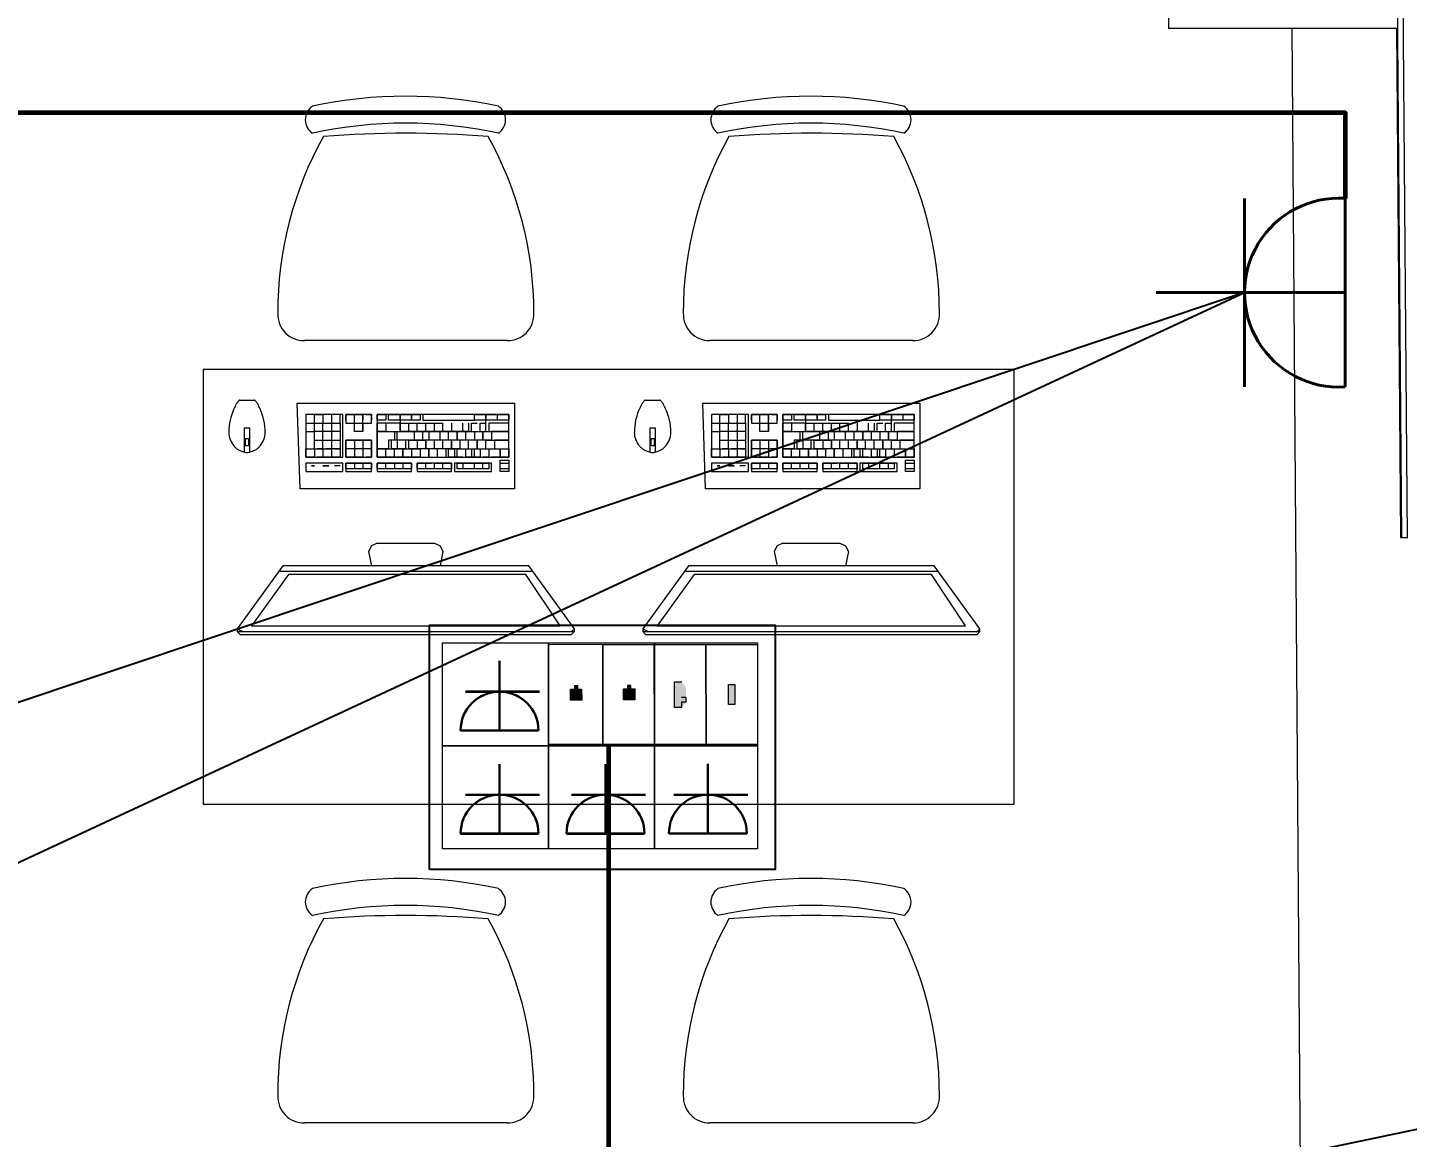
# Model space of a CAD drawing. Header units: millimetres. Extents: x -32 to 417638015, y -35 to 175284279.
# Drawn here: x 417443294 to 417445676, y 175258199 to 175260114 of the extents above; entities that cross this region are included whole.
import ezdxf
from ezdxf import colors
from ezdxf.entities.mleader import LeaderData, LeaderLine
from ezdxf.math import Vec2, Vec3

# ---------------------------------------------------------------- set-up
doc = ezdxf.new("R2010")
doc.units = ezdxf.units.MM
for name, color, linetype, lineweight in [('_ЭМ_В полу', 26, 'Кабель в трубе', 60), ('_ЭМ_гофра', 5, 'Continuous', 60), ('Перекрытие', 7, 'Continuous', 18), ('Стены отделка', 7, 'Continuous', 30), ('Стены штриховка', 7, 'Continuous', 9), ('ТХ', 5, 'Continuous', 0), ('ТХ_Задание ЭОМ_СС', 6, 'Continuous', 0), ('ШТРИХОВКА', 252, 'Continuous', 15), ('Электро', 250, 'Continuous', 25), ('ЭМ', 5, 'Continuous', 40), ('ЭОМ_Кабель для СУП', 150, 'Continuous', 9)]:
    doc.layers.add(name, color=color, linetype=linetype, lineweight=lineweight)
for name, color, linetype in [('_ЭМ_Надписи', 7, 'Continuous'), ('PDF _СС_розетки', 7, 'Continuous'), ('ВНУТРЯНКА', 1, 'Continuous')]:
    doc.layers.add(name, color=color, linetype=linetype)
doc.layers.add('PDF _ЭОМ _розетки', color=7, linetype='Continuous', true_color=0xeb0000)
doc.styles.add('ELine', font='txt.shx')
doc.styles.add('ЭОМ', font='isocpeur.ttf', dxfattribs={"width": 0.85, "height": 250})
doc.linetypes.add('TRAY', pattern='A,12.119257,["_",ELine,S=4.5,R=90,X=0,Y=-1.555839],0.750382,["_",ELine,S=4.5,R=0,X=0,Y=-0.805849],1.314849,["_",ELine,S=4.5,R=0,X=0,Y=-0.805849],2.250029,["_",ELine,S=4.5,R=90,X=0,Y=-1.555839],13.565483', length=30)
doc.linetypes.add('Кабель в трубе', pattern='A,8,[133,ltypeshp.shx,S=1,R=0,X=10,Y=1.3],-3,[130,ltypeshp.shx,S=1.5,R=-45,X=-1.5,Y=0],8', length=19)

# ---------------------------------------------------------------- blocks, each defined once
blk = doc.blocks.new('_ЭМ_ТХ2_4 Этаж')
at = {"color": 8, "linetype": 'Continuous'}
for p, q in [((59869.4, 27879.6), (59519.3, 27879.6)), ((60569.4, 27879.6), (60219.3, 27879.6)), ((59869.4, 26529.6), (59519.3, 26529.6)), ((60569.4, 26529.6), (60219.3, 26529.6))]:
    blk.add_line(p, q, dxfattribs=at)
for centre, radius, start, end in [((59693.6, 27553.9), 747.5, 77.6022, 102.398), ((60393.6, 27553.9), 747.5, 77.6022, 102.398), ((59549, 28260.7), 28.1, 124.2904, 235.7099), ((59838.3, 28260.7), 28.1, 304.2917, 55.7085), ((60249, 28260.7), 28.1, 124.2904, 235.7099), ((60538.3, 28260.7), 28.1, 304.2917, 55.7085), ((59693.6, 27507.4), 747.5, 77.6022, 102.398), ((60393.6, 27507.4), 747.5, 77.6022, 102.398), ((60097.7, 27928), 624.5, 150.8941, 180.122), ((59693.6, 26475.6), 1761.9, 85.3454, 94.6062), ((59290.9, 27928), 624.5, 359.8785, 29.0932), ((60797.7, 27928), 624.5, 150.8941, 180.122), ((60393.6, 26475.6), 1761.9, 85.3454, 94.6062), ((59990.9, 27928), 624.5, 359.8785, 29.0932), ((59518.7, 27925), 45.4, 177.8134, 270.7481), ((59870, 27925), 45.4, 269.2521, 2.1865), ((60218.7, 27925), 45.4, 177.8134, 270.7481), ((60570, 27925), 45.4, 269.2521, 2.1865), ((59693.6, 26203.9), 747.5, 77.6022, 102.398), ((60393.6, 26203.9), 747.5, 77.6022, 102.398), ((59549, 26910.7), 28.1, 124.2904, 235.7099), ((59838.3, 26910.7), 28.1, 304.2917, 55.7085), ((60249, 26910.7), 28.1, 124.2904, 235.7099), ((60538.3, 26910.7), 28.1, 304.2917, 55.7085), ((59693.6, 26157.4), 747.5, 77.6022, 102.398), ((60393.6, 26157.4), 747.5, 77.6022, 102.398), ((60097.7, 26578), 624.5, 150.8941, 180.122), ((59693.6, 25125.6), 1761.9, 85.3454, 94.6062), ((59290.9, 26578), 624.5, 359.8785, 29.0932), ((60797.7, 26578), 624.5, 150.8941, 180.122), ((60393.6, 25125.6), 1761.9, 85.3454, 94.6062), ((59990.9, 26578), 624.5, 359.8785, 29.0932), ((59518.7, 26575), 45.4, 177.8134, 270.7481), ((59870, 26575), 45.4, 269.2521, 2.1865), ((60218.7, 26575), 45.4, 177.8134, 270.7481), ((60570, 26575), 45.4, 269.2521, 2.1865)]:
    blk.add_arc(centre, radius, start, end, dxfattribs=at)
at = {"layer": 'ТХ', "color": 8, "linetype": 'Continuous', "ltscale": 100}
for p, q in [((59407.5, 27776.8), (59418.2, 27776.8)), ((59418.2, 27776.8), (59433, 27776.8)), ((60107.5, 27776.8), (60118.2, 27776.8)), ((60118.2, 27776.8), (60133, 27776.8)), ((59635.2, 27525.3), (59630.2, 27515.5)), ((59635.2, 27525.3), (59630.2, 27515.5)), ((59630.2, 27515.5), (59635.2, 27490.8)), ((59645, 27530.2), (59635.2, 27525.3)), ((59645, 27530.2), (59635.2, 27525.3)), ((59645, 27530.2), (59694.3, 27530.2)), ((59645, 27530.2), (59694.3, 27530.2)), ((59694.3, 27530.2), (59743.7, 27530.2)), ((59694.3, 27530.2), (59743.7, 27530.2)), ((59743.7, 27530.2), (59753.5, 27525.3)), ((59743.7, 27530.2), (59753.5, 27525.3)), ((59753.5, 27525.3), (59758.4, 27515.5)), ((59753.5, 27525.3), (59758.4, 27515.5)), ((59758.4, 27515.5), (59753.5, 27490.8)), ((60335.2, 27525.3), (60330.2, 27515.5)), ((60335.2, 27525.3), (60330.2, 27515.5)), ((60330.2, 27515.5), (60335.2, 27490.8)), ((60345, 27530.2), (60335.2, 27525.3)), ((60345, 27530.2), (60335.2, 27525.3)), ((60345, 27530.2), (60394.3, 27530.2)), ((60345, 27530.2), (60394.3, 27530.2)), ((60394.3, 27530.2), (60443.7, 27530.2)), ((60394.3, 27530.2), (60443.7, 27530.2)), ((60443.7, 27530.2), (60453.5, 27525.3)), ((60443.7, 27530.2), (60453.5, 27525.3)), ((60453.5, 27525.3), (60458.4, 27515.5)), ((60453.5, 27525.3), (60458.4, 27515.5)), ((60458.4, 27515.5), (60453.5, 27490.8))]:
    blk.add_line(p, q, dxfattribs=at)
at = {"layer": 'ТХ', "color": 8}
for points in [[(59344.3, 27079.6), (60744.3, 27079.6), (60744.3, 27829.6), (59344.3, 27829.6)], [(59417.6, 27697.9), (59417.6, 27710.8), (59422.9, 27710.8), (59422.9, 27697.9)], [(60117.6, 27697.9), (60117.6, 27710.8), (60122.9, 27710.8), (60122.9, 27697.9)]]:
    blk.add_lwpolyline(points, close=True, dxfattribs=at)
at = {"layer": 'ТХ', "color": 8, "linetype": 'Continuous', "ltscale": 100}
for points in [[(59506.9, 27771.9), (59881.7, 27771.9)], [(59881.7, 27623.9), (59511.9, 27623.9), (59506.9, 27771.9)], [(59881.7, 27771.9), (59881.7, 27623.9)], [(60206.9, 27771.9), (60581.7, 27771.9)], [(60581.7, 27623.9), (60211.9, 27623.9), (60206.9, 27771.9)], [(60581.7, 27771.9), (60581.7, 27623.9)], [(59521.7, 27752.2), (59521.7, 27678.2)], [(59585.8, 27752.2), (59521.7, 27752.2)], [(59521.7, 27752.2), (59521.7, 27693)], [(59536.5, 27752.2), (59521.7, 27752.2)], [(59536.5, 27693), (59536.5, 27752.2)], [(59536.5, 27752.2), (59551.3, 27752.2)], [(59536.5, 27737.4), (59536.5, 27752.2)], [(59551.3, 27752.2), (59551.3, 27737.4)], [(59551.3, 27752.2), (59551.3, 27737.4)], [(59580.9, 27752.2), (59556.3, 27752.2)], [(59566.1, 27752.2), (59566.1, 27678.2)], [(59580.9, 27737.4), (59580.9, 27752.2)], [(59585.8, 27678.2), (59585.8, 27752.2)], [(59590.8, 27752.2), (59620.4, 27752.2)], [(59590.8, 27742.3), (59590.8, 27752.2)], [(59590.8, 27752.2), (59590.8, 27737.4)], [(59635.2, 27752.2), (59590.8, 27752.2)], [(59605.6, 27737.4), (59605.6, 27752.2)], [(59620.4, 27752.2), (59620.4, 27742.3)], [(59620.4, 27722.6), (59620.4, 27752.2)], [(59625.3, 27752.2), (59635.2, 27752.2)], [(59635.2, 27752.2), (59635.2, 27742.3)], [(59635.2, 27737.4), (59635.2, 27752.2)], [(59645, 27752.2), (59645, 27678.2)], [(59871.9, 27752.2), (59645, 27752.2)], [(59645, 27752.2), (59659.8, 27752.2)], [(59645, 27742.3), (59645, 27752.2)], [(59659.8, 27752.2), (59659.8, 27742.3)], [(59664.7, 27752.2), (59684.5, 27752.2)], [(59664.7, 27742.3), (59664.7, 27752.2)], [(59684.5, 27752.2), (59719, 27752.2)], [(59684.5, 27752.2), (59684.5, 27722.6)], [(59684.5, 27742.3), (59684.5, 27752.2)], [(59704.2, 27742.3), (59704.2, 27752.2)], [(59704.2, 27752.2), (59704.2, 27742.3)], [(59719, 27752.2), (59719, 27742.3)], [(59723.9, 27752.2), (59723.9, 27742.3)], [(59812.7, 27752.2), (59723.9, 27752.2)], [(59812.7, 27752.2), (59832.4, 27752.2)], [(59812.7, 27742.3), (59812.7, 27752.2)], [(59812.7, 27742.3), (59812.7, 27752.2)], [(59832.4, 27752.2), (59871.9, 27752.2)], [(59832.4, 27722.6), (59832.4, 27752.2)], [(59832.4, 27752.2), (59832.4, 27742.3)], [(59852.1, 27752.2), (59852.1, 27742.3)], [(59871.9, 27678.2), (59871.9, 27752.2)], [(59871.9, 27752.2), (59871.9, 27742.3)], [(60221.7, 27752.2), (60221.7, 27678.2)], [(60285.8, 27752.2), (60221.7, 27752.2)], [(60221.7, 27752.2), (60221.7, 27693)], [(60236.5, 27752.2), (60221.7, 27752.2)], [(60236.5, 27693), (60236.5, 27752.2)], [(60236.5, 27752.2), (60251.3, 27752.2)], [(60236.5, 27737.4), (60236.5, 27752.2)], [(60251.3, 27752.2), (60251.3, 27737.4)], [(60251.3, 27752.2), (60251.3, 27737.4)], [(60280.9, 27752.2), (60256.3, 27752.2)], [(60266.1, 27752.2), (60266.1, 27678.2)], [(60280.9, 27737.4), (60280.9, 27752.2)], [(60285.8, 27678.2), (60285.8, 27752.2)], [(60290.8, 27752.2), (60320.4, 27752.2)], [(60290.8, 27742.3), (60290.8, 27752.2)], [(60290.8, 27752.2), (60290.8, 27737.4)], [(60335.2, 27752.2), (60290.8, 27752.2)], [(60305.6, 27737.4), (60305.6, 27752.2)], [(60320.4, 27752.2), (60320.4, 27742.3)], [(60320.4, 27722.6), (60320.4, 27752.2)], [(60325.3, 27752.2), (60335.2, 27752.2)], [(60335.2, 27752.2), (60335.2, 27742.3)], [(60335.2, 27737.4), (60335.2, 27752.2)], [(60345, 27752.2), (60345, 27678.2)], [(60571.9, 27752.2), (60345, 27752.2)], [(60345, 27752.2), (60359.8, 27752.2)], [(60345, 27742.3), (60345, 27752.2)], [(60359.8, 27752.2), (60359.8, 27742.3)], [(60364.7, 27752.2), (60384.5, 27752.2)], [(60364.7, 27742.3), (60364.7, 27752.2)], [(60384.5, 27752.2), (60419, 27752.2)], [(60384.5, 27752.2), (60384.5, 27722.6)], [(60384.5, 27742.3), (60384.5, 27752.2)], [(60404.2, 27742.3), (60404.2, 27752.2)], [(60404.2, 27752.2), (60404.2, 27742.3)], [(60419, 27752.2), (60419, 27742.3)], [(60423.9, 27752.2), (60423.9, 27742.3)], [(60512.7, 27752.2), (60423.9, 27752.2)], [(60512.7, 27752.2), (60532.4, 27752.2)], [(60512.7, 27742.3), (60512.7, 27752.2)], [(60512.7, 27742.3), (60512.7, 27752.2)], [(60532.4, 27752.2), (60571.9, 27752.2)], [(60532.4, 27722.6), (60532.4, 27752.2)], [(60532.4, 27752.2), (60532.4, 27742.3)], [(60552.1, 27752.2), (60552.1, 27742.3)], [(60571.9, 27678.2), (60571.9, 27752.2)], [(60571.9, 27752.2), (60571.9, 27742.3)], [(59521.7, 27737.4), (59551.3, 27737.4)], [(59521.7, 27722.6), (59536.5, 27722.6)], [(59536.5, 27693), (59536.5, 27737.4)], [(59566.1, 27722.6), (59536.5, 27722.6)], [(59551.3, 27693), (59551.3, 27737.4)], [(59551.3, 27737.4), (59580.9, 27737.4)], [(59556.3, 27737.4), (59580.9, 27737.4)], [(59580.9, 27722.6), (59566.1, 27722.6)], [(59580.9, 27737.4), (59580.9, 27693)], [(59590.8, 27737.4), (59605.6, 27737.4)], [(59590.8, 27737.4), (59635.2, 27737.4)], [(59605.6, 27722.6), (59605.6, 27737.4)], [(59620.4, 27722.6), (59605.6, 27722.6), (59605.6, 27737.4)], [(59620.4, 27722.6), (59605.6, 27722.6)], [(59620.4, 27737.4), (59620.4, 27722.6)], [(59659.8, 27742.3), (59645, 27742.3)], [(59645, 27722.6), (59645, 27737.4)], [(59684.5, 27737.4), (59645, 27737.4)], [(59645, 27722.6), (59674.6, 27722.6)], [(59659.8, 27722.6), (59645, 27722.6)], [(59645, 27693), (59645, 27722.6)], [(59659.8, 27722.6), (59684.5, 27722.6), (59684.5, 27737.4)], [(59659.8, 27737.4), (59659.8, 27722.6)], [(59659.8, 27737.4), (59659.8, 27722.6)], [(59684.5, 27742.3), (59664.7, 27742.3)], [(59674.6, 27722.6), (59674.6, 27707.8), (59664.7, 27707.8), (59664.7, 27693)], [(59679.5, 27707.8), (59679.5, 27722.6)], [(59679.5, 27722.6), (59689.4, 27722.6)], [(59719, 27742.3), (59684.5, 27742.3)], [(59684.5, 27737.4), (59714.1, 27737.4)], [(59802.8, 27722.6), (59684.5, 27722.6)], [(59689.4, 27722.6), (59797.9, 27722.6)], [(59699.3, 27722.6), (59699.3, 27737.4)], [(59709.1, 27707.8), (59709.1, 27722.6)], [(59714.1, 27722.6), (59714.1, 27737.4)], [(59714.1, 27737.4), (59758.4, 27737.4)], [(59728.9, 27722.6), (59714.1, 27722.6)], [(59723.9, 27742.3), (59812.7, 27742.3)], [(59723.9, 27707.8), (59723.9, 27722.6)], [(59728.9, 27722.6), (59728.9, 27737.4)], [(59733.8, 27722.6), (59733.8, 27707.8)], [(59743.7, 27722.6), (59743.7, 27737.4)], [(59753.5, 27707.8), (59753.5, 27722.6)], [(59758.4, 27722.6), (59758.4, 27737.4)], [(59768.3, 27707.8), (59768.3, 27722.6)], [(59773.2, 27737.4), (59773.2, 27722.6)], [(59793, 27722.6), (59793, 27737.4)], [(59797.9, 27722.6), (59812.7, 27722.6)], [(59797.9, 27707.8), (59797.9, 27722.6)], [(59802.8, 27737.4), (59802.8, 27722.6)], [(59807.8, 27737.4), (59817.6, 27737.4)], [(59807.8, 27722.6), (59807.8, 27737.4)], [(59807.8, 27722.6), (59842.3, 27722.6)], [(59871.9, 27742.3), (59812.7, 27742.3)], [(59812.7, 27722.6), (59812.7, 27707.8)], [(59822.6, 27737.4), (59832.4, 27737.4)], [(59822.6, 27722.6), (59822.6, 27737.4)], [(59827.5, 27722.6), (59827.5, 27707.8)], [(59827.5, 27707.8), (59827.5, 27722.6)], [(59837.4, 27737.4), (59837.4, 27722.6)], [(59871.9, 27737.4), (59837.4, 27737.4)], [(59837.4, 27722.6), (59871.9, 27722.6)], [(59871.9, 27722.6), (59842.3, 27722.6)], [(59842.3, 27722.6), (59842.3, 27707.8)], [(59842.3, 27722.6), (59842.3, 27707.8)], [(59847.2, 27693), (59871.9, 27693), (59871.9, 27707.8), (59871.9, 27722.6)], [(59871.9, 27722.6), (59871.9, 27737.4)], [(60221.7, 27737.4), (60251.3, 27737.4)], [(60221.7, 27722.6), (60236.5, 27722.6)], [(60236.5, 27693), (60236.5, 27737.4)], [(60266.1, 27722.6), (60236.5, 27722.6)], [(60251.3, 27693), (60251.3, 27737.4)], [(60251.3, 27737.4), (60280.9, 27737.4)], [(60256.3, 27737.4), (60280.9, 27737.4)], [(60280.9, 27722.6), (60266.1, 27722.6)], [(60280.9, 27737.4), (60280.9, 27693)], [(60290.8, 27737.4), (60305.6, 27737.4)], [(60290.8, 27737.4), (60335.2, 27737.4)], [(60305.6, 27722.6), (60305.6, 27737.4)], [(60320.4, 27722.6), (60305.6, 27722.6), (60305.6, 27737.4)], [(60320.4, 27722.6), (60305.6, 27722.6)], [(60320.4, 27737.4), (60320.4, 27722.6)], [(60359.8, 27742.3), (60345, 27742.3)], [(60345, 27722.6), (60345, 27737.4)], [(60384.5, 27737.4), (60345, 27737.4)], [(60345, 27722.6), (60374.6, 27722.6)], [(60359.8, 27722.6), (60345, 27722.6)], [(60345, 27693), (60345, 27722.6)], [(60359.8, 27722.6), (60384.5, 27722.6), (60384.5, 27737.4)], [(60359.8, 27737.4), (60359.8, 27722.6)], [(60359.8, 27737.4), (60359.8, 27722.6)], [(60384.5, 27742.3), (60364.7, 27742.3)], [(60374.6, 27722.6), (60374.6, 27707.8), (60364.7, 27707.8), (60364.7, 27693)], [(60379.5, 27707.8), (60379.5, 27722.6)], [(60379.5, 27722.6), (60389.4, 27722.6)], [(60419, 27742.3), (60384.5, 27742.3)], [(60384.5, 27737.4), (60414.1, 27737.4)], [(60502.8, 27722.6), (60384.5, 27722.6)], [(60389.4, 27722.6), (60497.9, 27722.6)], [(60399.3, 27722.6), (60399.3, 27737.4)], [(60409.1, 27707.8), (60409.1, 27722.6)], [(60414.1, 27722.6), (60414.1, 27737.4)], [(60414.1, 27737.4), (60458.4, 27737.4)], [(60428.9, 27722.6), (60414.1, 27722.6)], [(60423.9, 27742.3), (60512.7, 27742.3)], [(60423.9, 27707.8), (60423.9, 27722.6)], [(60428.9, 27722.6), (60428.9, 27737.4)], [(60433.8, 27722.6), (60433.8, 27707.8)], [(60443.7, 27722.6), (60443.7, 27737.4)], [(60453.5, 27707.8), (60453.5, 27722.6)], [(60458.4, 27722.6), (60458.4, 27737.4)], [(60468.3, 27707.8), (60468.3, 27722.6)], [(60473.2, 27737.4), (60473.2, 27722.6)], [(60493, 27722.6), (60493, 27737.4)], [(60497.9, 27722.6), (60512.7, 27722.6)], [(60497.9, 27707.8), (60497.9, 27722.6)], [(60502.8, 27737.4), (60502.8, 27722.6)], [(60507.8, 27737.4), (60517.6, 27737.4)], [(60507.8, 27722.6), (60507.8, 27737.4)], [(60507.8, 27722.6), (60542.3, 27722.6)], [(60571.9, 27742.3), (60512.7, 27742.3)], [(60512.7, 27722.6), (60512.7, 27707.8)], [(60522.6, 27737.4), (60532.4, 27737.4)], [(60522.6, 27722.6), (60522.6, 27737.4)], [(60527.5, 27722.6), (60527.5, 27707.8)], [(60527.5, 27707.8), (60527.5, 27722.6)], [(60537.4, 27737.4), (60537.4, 27722.6)], [(60571.9, 27737.4), (60537.4, 27737.4)], [(60537.4, 27722.6), (60571.9, 27722.6)], [(60571.9, 27722.6), (60542.3, 27722.6)], [(60542.3, 27722.6), (60542.3, 27707.8)], [(60542.3, 27722.6), (60542.3, 27707.8)], [(60547.2, 27693), (60571.9, 27693), (60571.9, 27707.8), (60571.9, 27722.6)], [(60571.9, 27722.6), (60571.9, 27737.4)], [(59536.5, 27707.8), (59551.3, 27707.8)], [(59551.3, 27707.8), (59580.9, 27707.8)], [(59590.8, 27693), (59590.8, 27707.8)], [(59590.8, 27707.8), (59590.8, 27678.2)], [(59590.8, 27707.8), (59635.2, 27707.8)], [(59635.2, 27707.8), (59590.8, 27707.8)], [(59605.6, 27707.8), (59605.6, 27693)], [(59620.4, 27707.8), (59620.4, 27678.2)], [(59635.2, 27678.2), (59635.2, 27707.8)], [(59635.2, 27707.8), (59635.2, 27693)], [(59704.2, 27707.8), (59669.7, 27707.8)], [(59669.7, 27693), (59669.7, 27707.8)], [(59679.5, 27707.8), (59679.5, 27693)], [(59694.3, 27693), (59694.3, 27707.8)], [(59699.3, 27693), (59699.3, 27707.8)], [(59699.3, 27707.8), (59728.9, 27707.8)], [(59723.9, 27707.8), (59704.2, 27707.8)], [(59714.1, 27707.8), (59714.1, 27693)], [(59827.5, 27707.8), (59723.9, 27707.8)], [(59728.9, 27693), (59728.9, 27707.8)], [(59728.9, 27707.8), (59728.9, 27693)], [(59743.7, 27693), (59743.7, 27707.8)], [(59758.4, 27693), (59758.4, 27707.8)], [(59773.2, 27707.8), (59773.2, 27693)], [(59773.2, 27693), (59773.2, 27707.8)], [(59788, 27693), (59788, 27707.8)], [(59802.8, 27693), (59802.8, 27707.8)], [(59842.3, 27707.8), (59817.6, 27707.8)], [(59817.6, 27693), (59817.6, 27707.8)], [(59817.6, 27707.8), (59817.6, 27693)], [(59832.4, 27707.8), (59847.2, 27707.8)], [(59832.4, 27693), (59832.4, 27707.8)], [(59842.3, 27707.8), (59871.9, 27707.8)], [(59847.2, 27707.8), (59847.2, 27693)], [(59847.2, 27707.8), (59847.2, 27693)], [(59871.9, 27707.8), (59847.2, 27707.8)], [(60236.5, 27707.8), (60251.3, 27707.8)], [(60251.3, 27707.8), (60280.9, 27707.8)], [(60290.8, 27693), (60290.8, 27707.8)], [(60290.8, 27707.8), (60290.8, 27678.2)], [(60290.8, 27707.8), (60335.2, 27707.8)], [(60335.2, 27707.8), (60290.8, 27707.8)], [(60305.6, 27707.8), (60305.6, 27693)], [(60320.4, 27707.8), (60320.4, 27678.2)], [(60335.2, 27678.2), (60335.2, 27707.8)], [(60335.2, 27707.8), (60335.2, 27693)], [(60404.2, 27707.8), (60369.7, 27707.8)], [(60369.7, 27693), (60369.7, 27707.8)], [(60379.5, 27707.8), (60379.5, 27693)], [(60394.3, 27693), (60394.3, 27707.8)], [(60399.3, 27693), (60399.3, 27707.8)], [(60399.3, 27707.8), (60428.9, 27707.8)], [(60423.9, 27707.8), (60404.2, 27707.8)], [(60414.1, 27707.8), (60414.1, 27693)], [(60527.5, 27707.8), (60423.9, 27707.8)], [(60428.9, 27693), (60428.9, 27707.8)], [(60428.9, 27707.8), (60428.9, 27693)], [(60443.7, 27693), (60443.7, 27707.8)], [(60458.4, 27693), (60458.4, 27707.8)], [(60473.2, 27707.8), (60473.2, 27693)], [(60473.2, 27693), (60473.2, 27707.8)], [(60488, 27693), (60488, 27707.8)], [(60502.8, 27693), (60502.8, 27707.8)], [(60542.3, 27707.8), (60517.6, 27707.8)], [(60517.6, 27693), (60517.6, 27707.8)], [(60517.6, 27707.8), (60517.6, 27693)], [(60532.4, 27707.8), (60547.2, 27707.8)], [(60532.4, 27693), (60532.4, 27707.8)], [(60542.3, 27707.8), (60571.9, 27707.8)], [(60547.2, 27707.8), (60547.2, 27693)], [(60547.2, 27707.8), (60547.2, 27693)], [(60571.9, 27707.8), (60547.2, 27707.8)], [(59521.7, 27693), (59566.1, 27693)], [(59521.7, 27678.2), (59521.7, 27693)], [(59521.7, 27693), (59536.5, 27693)], [(59536.5, 27678.2), (59521.7, 27678.2)], [(59521.7, 27678.2), (59585.8, 27678.2)], [(59536.5, 27693), (59536.5, 27678.2)], [(59551.3, 27693), (59541.5, 27693)], [(59580.9, 27678.2), (59541.5, 27678.2)], [(59551.3, 27693), (59551.3, 27678.2)], [(59580.9, 27693), (59556.3, 27693)], [(59571, 27693), (59580.9, 27693)], [(59580.9, 27693), (59580.9, 27678.2)], [(59590.8, 27678.2), (59590.8, 27693)], [(59635.2, 27693), (59590.8, 27693)], [(59605.6, 27678.2), (59590.8, 27678.2)], [(59590.8, 27678.2), (59635.2, 27678.2)], [(59605.6, 27693), (59605.6, 27678.2)], [(59620.4, 27678.2), (59605.6, 27678.2)], [(59635.2, 27678.2), (59625.3, 27678.2)], [(59635.2, 27693), (59635.2, 27678.2)], [(59645, 27693), (59659.8, 27693)], [(59645, 27678.2), (59645, 27693)], [(59664.7, 27693), (59645, 27693)], [(59645, 27678.2), (59871.9, 27678.2)], [(59674.6, 27678.2), (59645, 27678.2)], [(59659.8, 27678.2), (59659.8, 27693)], [(59659.8, 27693), (59674.6, 27693)], [(59694.3, 27693), (59669.7, 27693)], [(59674.6, 27693), (59719, 27693)], [(59674.6, 27678.2), (59674.6, 27693)], [(59689.4, 27678.2), (59674.6, 27678.2)], [(59704.2, 27678.2), (59689.4, 27678.2)], [(59728.9, 27693), (59699.3, 27693)], [(59704.2, 27693), (59704.2, 27678.2)], [(59719, 27678.2), (59704.2, 27678.2)], [(59788, 27693), (59719, 27693)], [(59719, 27693), (59719, 27678.2)], [(59743.7, 27693), (59728.9, 27693)], [(59748.6, 27693), (59748.6, 27678.2)], [(59763.4, 27693), (59763.4, 27678.2)], [(59768.3, 27693), (59778.2, 27693)], [(59768.3, 27678.2), (59768.3, 27693)], [(59793, 27678.2), (59768.3, 27678.2)], [(59778.2, 27693), (59778.2, 27678.2)], [(59783.1, 27693), (59793, 27693)], [(59783.1, 27678.2), (59783.1, 27693)], [(59788, 27693), (59871.9, 27693)], [(59797.9, 27678.2), (59797.9, 27693)], [(59822.6, 27678.2), (59797.9, 27678.2)], [(59807.8, 27693), (59807.8, 27678.2)], [(59812.7, 27678.2), (59812.7, 27693)], [(59822.6, 27693), (59822.6, 27678.2)], [(59837.4, 27678.2), (59827.5, 27678.2)], [(59837.4, 27693), (59837.4, 27678.2)], [(59871.9, 27678.2), (59842.3, 27678.2)], [(59857.1, 27693), (59857.1, 27678.2)], [(59857.1, 27678.2), (59857.1, 27693)], [(59871.9, 27693), (59871.9, 27678.2)], [(60221.7, 27693), (60266.1, 27693)], [(60221.7, 27678.2), (60221.7, 27693)], [(60221.7, 27693), (60236.5, 27693)], [(60236.5, 27678.2), (60221.7, 27678.2)], [(60221.7, 27678.2), (60285.8, 27678.2)], [(60236.5, 27693), (60236.5, 27678.2)], [(60251.3, 27693), (60241.5, 27693)], [(60280.9, 27678.2), (60241.5, 27678.2)], [(60251.3, 27693), (60251.3, 27678.2)], [(60280.9, 27693), (60256.3, 27693)], [(60271, 27693), (60280.9, 27693)], [(60280.9, 27693), (60280.9, 27678.2)], [(60290.8, 27678.2), (60290.8, 27693)], [(60335.2, 27693), (60290.8, 27693)], [(60305.6, 27678.2), (60290.8, 27678.2)], [(60290.8, 27678.2), (60335.2, 27678.2)], [(60305.6, 27693), (60305.6, 27678.2)], [(60320.4, 27678.2), (60305.6, 27678.2)], [(60335.2, 27678.2), (60325.3, 27678.2)], [(60335.2, 27693), (60335.2, 27678.2)], [(60345, 27693), (60359.8, 27693)], [(60345, 27678.2), (60345, 27693)], [(60364.7, 27693), (60345, 27693)], [(60345, 27678.2), (60571.9, 27678.2)], [(60374.6, 27678.2), (60345, 27678.2)], [(60359.8, 27678.2), (60359.8, 27693)], [(60359.8, 27693), (60374.6, 27693)], [(60394.3, 27693), (60369.7, 27693)], [(60374.6, 27693), (60419, 27693)], [(60374.6, 27678.2), (60374.6, 27693)], [(60389.4, 27678.2), (60374.6, 27678.2)], [(60404.2, 27678.2), (60389.4, 27678.2)], [(60428.9, 27693), (60399.3, 27693)], [(60404.2, 27693), (60404.2, 27678.2)], [(60419, 27678.2), (60404.2, 27678.2)], [(60488, 27693), (60419, 27693)], [(60419, 27693), (60419, 27678.2)], [(60443.7, 27693), (60428.9, 27693)], [(60448.6, 27693), (60448.6, 27678.2)], [(60463.4, 27693), (60463.4, 27678.2)], [(60468.3, 27693), (60478.2, 27693)], [(60468.3, 27678.2), (60468.3, 27693)], [(60493, 27678.2), (60468.3, 27678.2)], [(60478.2, 27693), (60478.2, 27678.2)], [(60483.1, 27693), (60493, 27693)], [(60483.1, 27678.2), (60483.1, 27693)], [(60488, 27693), (60571.9, 27693)], [(60497.9, 27678.2), (60497.9, 27693)], [(60522.6, 27678.2), (60497.9, 27678.2)], [(60507.8, 27693), (60507.8, 27678.2)], [(60512.7, 27678.2), (60512.7, 27693)], [(60522.6, 27693), (60522.6, 27678.2)], [(60537.4, 27678.2), (60527.5, 27678.2)], [(60537.4, 27693), (60537.4, 27678.2)], [(60571.9, 27678.2), (60542.3, 27678.2)], [(60557.1, 27693), (60557.1, 27678.2)], [(60557.1, 27678.2), (60557.1, 27693)], [(60571.9, 27693), (60571.9, 27678.2)], [(59521.7, 27668.3), (59521.7, 27653.5)], [(59585.8, 27668.3), (59521.7, 27668.3)], [(59521.7, 27653.5), (59585.8, 27653.5)], [(59531.6, 27663.4), (59536.5, 27663.4)], [(59536.5, 27663.4), (59531.6, 27663.4)], [(59551.3, 27663.4), (59561.2, 27663.4)], [(59561.2, 27663.4), (59551.3, 27663.4)], [(59580.9, 27663.4), (59571, 27663.4)], [(59580.9, 27663.4), (59571, 27663.4)], [(59585.8, 27653.5), (59585.8, 27668.3)], [(59590.8, 27668.3), (59635.2, 27668.3)], [(59635.2, 27668.3), (59590.8, 27668.3)], [(59590.8, 27658.5), (59590.8, 27668.3)], [(59590.8, 27668.3), (59590.8, 27653.5)], [(59635.2, 27658.5), (59590.8, 27658.5)], [(59590.8, 27653.5), (59635.2, 27653.5)], [(59605.6, 27668.3), (59605.6, 27658.5)], [(59620.4, 27668.3), (59620.4, 27658.5)], [(59635.2, 27668.3), (59635.2, 27658.5)], [(59635.2, 27653.5), (59635.2, 27668.3)], [(59674.6, 27668.3), (59674.6, 27658.5), (59645, 27658.5)], [(59645, 27668.3), (59674.6, 27668.3)], [(59645, 27658.5), (59645, 27668.3), (59645, 27653.5)], [(59704.2, 27668.3), (59645, 27668.3)], [(59645, 27653.5), (59704.2, 27653.5)], [(59659.8, 27658.5), (59659.8, 27668.3)], [(59674.6, 27668.3), (59689.4, 27668.3)], [(59704.2, 27658.5), (59674.6, 27658.5)], [(59689.4, 27668.3), (59704.2, 27668.3)], [(59689.4, 27668.3), (59689.4, 27658.5)], [(59704.2, 27668.3), (59704.2, 27658.5)], [(59704.2, 27653.5), (59704.2, 27668.3)], [(59714.1, 27668.3), (59738.7, 27668.3)], [(59714.1, 27658.5), (59714.1, 27668.3)], [(59714.1, 27668.3), (59714.1, 27653.5)], [(59773.2, 27668.3), (59714.1, 27668.3)], [(59743.7, 27658.5), (59714.1, 27658.5)], [(59714.1, 27653.5), (59773.2, 27653.5)], [(59728.9, 27658.5), (59728.9, 27668.3)], [(59743.7, 27658.5), (59743.7, 27668.3), (59773.2, 27668.3)], [(59773.2, 27658.5), (59743.7, 27658.5)], [(59758.4, 27658.5), (59758.4, 27668.3)], [(59773.2, 27668.3), (59773.2, 27658.5)], [(59773.2, 27653.5), (59773.2, 27668.3)], [(59842.3, 27668.3), (59778.2, 27668.3)], [(59778.2, 27668.3), (59778.2, 27653.5)], [(59778.2, 27653.5), (59842.3, 27653.5)], [(59783.1, 27658.5), (59783.1, 27668.3)], [(59783.1, 27668.3), (59837.4, 27668.3)], [(59837.4, 27658.5), (59783.1, 27658.5)], [(59793, 27668.3), (59793, 27658.5)], [(59812.7, 27658.5), (59812.7, 27668.3)], [(59827.5, 27658.5), (59827.5, 27668.3)], [(59837.4, 27668.3), (59837.4, 27658.5)], [(59842.3, 27653.5), (59842.3, 27668.3)], [(59857.1, 27673.3), (59871.9, 27673.3)], [(59857.1, 27653.5), (59857.1, 27673.3)], [(59857.1, 27668.3), (59871.9, 27668.3)], [(59857.1, 27658.5), (59857.1, 27668.3)], [(59871.9, 27658.5), (59857.1, 27658.5)], [(59871.9, 27653.5), (59857.1, 27653.5)], [(59871.9, 27673.3), (59871.9, 27653.5)], [(59871.9, 27668.3), (59871.9, 27658.5)], [(60221.7, 27668.3), (60221.7, 27653.5)], [(60285.8, 27668.3), (60221.7, 27668.3)], [(60221.7, 27653.5), (60285.8, 27653.5)], [(60231.6, 27663.4), (60236.5, 27663.4)], [(60236.5, 27663.4), (60231.6, 27663.4)], [(60251.3, 27663.4), (60261.2, 27663.4)], [(60261.2, 27663.4), (60251.3, 27663.4)], [(60280.9, 27663.4), (60271, 27663.4)], [(60280.9, 27663.4), (60271, 27663.4)], [(60285.8, 27653.5), (60285.8, 27668.3)], [(60290.8, 27668.3), (60335.2, 27668.3)], [(60335.2, 27668.3), (60290.8, 27668.3)], [(60290.8, 27658.5), (60290.8, 27668.3)], [(60290.8, 27668.3), (60290.8, 27653.5)], [(60335.2, 27658.5), (60290.8, 27658.5)], [(60290.8, 27653.5), (60335.2, 27653.5)], [(60305.6, 27668.3), (60305.6, 27658.5)], [(60320.4, 27668.3), (60320.4, 27658.5)], [(60335.2, 27668.3), (60335.2, 27658.5)], [(60335.2, 27653.5), (60335.2, 27668.3)], [(60374.6, 27668.3), (60374.6, 27658.5), (60345, 27658.5)], [(60345, 27668.3), (60374.6, 27668.3)], [(60345, 27658.5), (60345, 27668.3), (60345, 27653.5)], [(60404.2, 27668.3), (60345, 27668.3)], [(60345, 27653.5), (60404.2, 27653.5)], [(60359.8, 27658.5), (60359.8, 27668.3)], [(60374.6, 27668.3), (60389.4, 27668.3)], [(60404.2, 27658.5), (60374.6, 27658.5)], [(60389.4, 27668.3), (60404.2, 27668.3)], [(60389.4, 27668.3), (60389.4, 27658.5)], [(60404.2, 27668.3), (60404.2, 27658.5)], [(60404.2, 27653.5), (60404.2, 27668.3)], [(60414.1, 27668.3), (60438.7, 27668.3)], [(60414.1, 27658.5), (60414.1, 27668.3)], [(60414.1, 27668.3), (60414.1, 27653.5)], [(60473.2, 27668.3), (60414.1, 27668.3)], [(60443.7, 27658.5), (60414.1, 27658.5)], [(60414.1, 27653.5), (60473.2, 27653.5)], [(60428.9, 27658.5), (60428.9, 27668.3)], [(60443.7, 27658.5), (60443.7, 27668.3), (60473.2, 27668.3)], [(60473.2, 27658.5), (60443.7, 27658.5)], [(60458.4, 27658.5), (60458.4, 27668.3)], [(60473.2, 27668.3), (60473.2, 27658.5)], [(60473.2, 27653.5), (60473.2, 27668.3)], [(60542.3, 27668.3), (60478.2, 27668.3)], [(60478.2, 27668.3), (60478.2, 27653.5)], [(60478.2, 27653.5), (60542.3, 27653.5)], [(60483.1, 27658.5), (60483.1, 27668.3)], [(60483.1, 27668.3), (60537.4, 27668.3)], [(60537.4, 27658.5), (60483.1, 27658.5)], [(60493, 27668.3), (60493, 27658.5)], [(60512.7, 27658.5), (60512.7, 27668.3)], [(60527.5, 27658.5), (60527.5, 27668.3)], [(60537.4, 27668.3), (60537.4, 27658.5)], [(60542.3, 27653.5), (60542.3, 27668.3)], [(60557.1, 27673.3), (60571.9, 27673.3)], [(60557.1, 27653.5), (60557.1, 27673.3)], [(60557.1, 27668.3), (60571.9, 27668.3)], [(60557.1, 27658.5), (60557.1, 27668.3)], [(60571.9, 27658.5), (60557.1, 27658.5)], [(60571.9, 27653.5), (60557.1, 27653.5)], [(60571.9, 27673.3), (60571.9, 27653.5)], [(60571.9, 27668.3), (60571.9, 27658.5)], [(59911.3, 27480.9), (59694.3, 27480.9), (59477.4, 27480.9)], [(60611.3, 27480.9), (60394.3, 27480.9), (60177.4, 27480.9)], [(59403.4, 27382.3), (59413.2, 27377.4), (59694.3, 27377.4), (59980.4, 27377.4), (59985.3, 27382.3)], [(59403.4, 27377.4), (59413.2, 27377.4), (59694.3, 27377.4), (59975.4, 27377.4), (59985.3, 27377.4)], [(60103.4, 27382.3), (60113.2, 27377.4), (60394.3, 27377.4), (60680.4, 27377.4), (60685.3, 27382.3)], [(60103.4, 27377.4), (60113.2, 27377.4), (60394.3, 27377.4), (60675.4, 27377.4), (60685.3, 27377.4)]]:
    blk.add_lwpolyline(points, dxfattribs=at)
at = {"layer": 'ТХ', "color": 8}
for points in [[(59425.2, 27687.3), (59425.2, 27728.5), (59415.3, 27728.5), (59415.3, 27687.3)], [(60125.2, 27687.3), (60125.2, 27728.5), (60115.3, 27728.5), (60115.3, 27687.3)]]:
    blk.add_lwpolyline(points, dxfattribs=at)
at = {"layer": 'ТХ', "color": 8, "linetype": 'Continuous', "ltscale": 100}
for points in [[(59783.1, 27722.6), (59783.1, 27707.8)], [(60483.1, 27722.6), (60483.1, 27707.8)], [(59689.4, 27693), (59689.4, 27678.2)], [(59733.8, 27693), (59733.8, 27678.2)], [(60389.4, 27693), (60389.4, 27678.2)], [(60433.8, 27693), (60433.8, 27678.2)], [(59896.5, 27490.8), (59694.3, 27490.8), (59497.1, 27490.8), (59487.2, 27490.8), (59482.3, 27490.8), (59403.4, 27382.3), (59403.4, 27377.4), (59408.3, 27372.4), (59694.3, 27372.4), (59980.4, 27372.4), (59985.3, 27377.4), (59985.3, 27382.3), (59906.4, 27490.8)], [(60596.5, 27490.8), (60394.3, 27490.8), (60197.1, 27490.8), (60187.2, 27490.8), (60182.3, 27490.8), (60103.4, 27382.3), (60103.4, 27377.4), (60108.3, 27372.4), (60394.3, 27372.4), (60680.4, 27372.4), (60685.3, 27377.4), (60685.3, 27382.3), (60606.4, 27490.8)], [(59694.3, 27387.2), (59960.6, 27387.2), (59901.5, 27476), (59694.3, 27476), (59492.1, 27476), (59428, 27387.2)], [(60394.3, 27387.2), (60660.6, 27387.2), (60601.5, 27476), (60394.3, 27476), (60192.1, 27476), (60128, 27387.2)]]:
    blk.add_lwpolyline(points, close=True, dxfattribs=at)
for centre, radius, start, end in [((59657.2, 27642.5), 285.7, 153.4349, 155.2785), ((59411.9, 27765.2), 11.5, 144.2175, 153.4349), ((59432.2, 27750.6), 36.4, 135, 144.2175), ((59407.5, 27775.2), 1.61, 90, 135), ((59433, 27775.2), 1.61, 45, 90), ((59408.3, 27750.6), 36.4, 35.7825, 45), ((59428.6, 27765.2), 11.5, 26.5651, 35.7825), ((59183.3, 27642.5), 285.7, 24.7215, 26.5651), ((60357.2, 27642.5), 285.7, 153.4349, 155.2785), ((60111.9, 27765.2), 11.5, 144.2175, 153.4349), ((60132.2, 27750.6), 36.4, 135, 144.2175), ((60107.5, 27775.2), 1.61, 90, 135), ((60133, 27775.2), 1.61, 45, 90), ((60108.3, 27750.6), 36.4, 35.7825, 45), ((60128.6, 27765.2), 11.5, 26.5651, 35.7825), ((59883.3, 27642.5), 285.7, 24.7215, 26.5651), ((59486.4, 27721.2), 97.6, 155.2785, 180), ((59354.1, 27721.2), 97.6, 0, 24.7215), ((60186.4, 27721.2), 97.6, 155.2785, 180), ((60054.1, 27721.2), 97.6, 0, 24.7215), ((59423.5, 27721.2), 34.8, 180, 222.0469), ((59417, 27721.2), 34.8, 317.9531, 0), ((60123.5, 27721.2), 34.8, 180, 222.0469), ((60117, 27721.2), 34.8, 317.9531, 0), ((59473.8, 27766.6), 102.6, 222.0469, 225), ((59408.8, 27701.5), 10.5, 225, 234.2175), ((59420.6, 27717.9), 30.7, 234.2175, 243.4349), ((59427.9, 27732.6), 47.1, 243.4349, 250.8758), ((59420.3, 27710.5), 23.8, 250.8758, 270), ((59420.3, 27710.5), 23.8, 270, 289.1242), ((59412.6, 27732.6), 47.1, 289.1242, 296.5651), ((59419.9, 27717.9), 30.7, 296.5651, 305.7825), ((59431.7, 27701.5), 10.5, 305.7825, 315), ((59366.7, 27766.6), 102.6, 315, 317.9531), ((60173.8, 27766.6), 102.6, 222.0469, 225), ((60108.8, 27701.5), 10.5, 225, 234.2175), ((60120.6, 27717.9), 30.7, 234.2175, 243.4349), ((60127.9, 27732.6), 47.1, 243.4349, 250.8758), ((60120.3, 27710.5), 23.8, 250.8758, 270), ((60120.3, 27710.5), 23.8, 270, 289.1242), ((60112.6, 27732.6), 47.1, 289.1242, 296.5651), ((60119.9, 27717.9), 30.7, 296.5651, 305.7825), ((60131.7, 27701.5), 10.5, 305.7825, 315), ((60066.7, 27766.6), 102.6, 315, 317.9531)]:
    blk.add_arc(centre, radius, start, end, dxfattribs=at)
blk = doc.blocks.new('План 4 этажа')
at = {"layer": 'Перекрытие', "color": 8}
blk.add_line((55314.965, 28657.725), (55371.766, 20871.399), dxfattribs=at)
at = {"layer": 'Стены отделка', "color": 8, "lineweight": 9}
for p, q in [((55514.716, 27777.632), (55494.772, 30243.547)), ((55102.128, 28831.725), (55102.128, 28657.725)), ((55102.128, 28657.725), (55495.597, 28657.725)), ((55495.597, 28657.725), (55502.708, 27778.535)), ((55502.708, 27778.535), (55514.708, 27778.632))]:
    blk.add_line(p, q, dxfattribs=at)
at = {"layer": 'Стены штриховка', "color": 8}
blk.add_line((55484.772, 30243.466), (55504.708, 27778.551), dxfattribs=at)
blk = doc.blocks.new('розетк для люка')
at = {"layer": 'ВНУТРЯНКА', "color": 5, "lineweight": 30, "ltscale": 100, "transparency": 33554687}
blk.add_line((-67.1, -58.8), (-67.1, 69), dxfattribs=at)
at = {"layer": 'Электро', "color": 5, "lineweight": 30, "transparency": 33554687}
for p, q in [((0, 67.3), (0, -67.3)), ((0, 0), (-120.1, 0))]:
    blk.add_line(p, q, dxfattribs=at)
blk.add_ellipse((0.1, 0), major_axis=(47.6, 47.6), ratio=1, start_param=0.787621, end_param=3.924768, dxfattribs=at)
blk = doc.blocks.new('Люк на 6 мест')
h = blk.add_hatch(color=256)
h.dxf.hatch_style = 1
h.paths.add_polyline_path([(-284.6, 515.7), (-284.6, 526.8), (-319.2, 527), (-319.2, 515.9)])
h = blk.add_hatch(color=256)
h.dxf.hatch_style = 1
h.paths.add_polyline_path([(-323.7, 435.1), (-323.7, 435.1), (-313, 442.8), (-289.1, 442.7), (-279.4, 435), (-279.4, 435), (-279.3, 422.8), (-323.6, 422.8)])
h = blk.add_hatch(color=256)
h.dxf.hatch_style = 1
h.paths.add_polyline_path([(-311.7, 334.8), (-311.7, 341.7), (-317.2, 341.7), (-317.3, 347.2), (-311.8, 347.2), (-311.8, 354.1), (-292.5, 354.1), (-292.5, 334.9)])
h = blk.add_hatch(color=256)
h.dxf.hatch_style = 1
h.paths.add_polyline_path([(-311.3, 243.2), (-311.3, 250.1), (-316.8, 250.1), (-316.8, 255.6), (-311.3, 255.6), (-311.3, 262.4), (-292, 262.5), (-292, 243.2)])
for p, q in [((-323.6, 422.8), (-323.7, 435.1)), ((-323.7, 435.1), (-323.7, 435.1)), ((-289.1, 442.7), (-296.8, 442.7)), ((-296.8, 442.7), (-296.8, 435)), ((-289.1, 435), (-289.1, 442.7)), ((-289.1, 435), (-279.4, 435)), ((-279.4, 435), (-279.3, 422.8)), ((-279.3, 422.8), (-323.6, 422.8))]:
    blk.add_line(p, q)
for points in [[(-215.5, 477.1), (-388.3, 476.8), (-388.3, 565.7), (-215.5, 566)], [(-284.6, 526.8), (-284.6, 515.7), (-319.2, 515.9), (-319.2, 527)], [(-215.5, 388.2), (-388.3, 387.9), (-388.3, 476.8), (-215.5, 477.1)], [(-215.5, 299.3), (-388.3, 299), (-388.3, 387.9), (-215.5, 388.2)], [(-215.8, 205.5), (-388.7, 205.1), (-388.3, 299), (-215.5, 299.3)]]:
    blk.add_lwpolyline(points, close=True)
for points in [[(-311.8, 347.2), (-317.3, 347.2), (-317.2, 341.7), (-311.7, 341.7)], [(-311.8, 347.2), (-311.8, 354.1), (-292.5, 354.1)], [(-292.5, 354.1), (-292.5, 334.9), (-311.7, 334.8), (-311.7, 341.7)], [(-292, 262.5), (-292, 243.2), (-311.3, 243.2), (-311.3, 250.1)], [(-311.3, 255.6), (-311.3, 262.4), (-292, 262.5)], [(-311.3, 255.6), (-316.8, 255.6), (-316.8, 250.1), (-311.3, 250.1)]]:
    blk.add_lwpolyline(points)
at = {"layer": 'PDF _СС_розетки', "linetype": 'Continuous', "lineweight": 20, "transparency": 33554687}
for points in [[(-391.2, 566), (-213.4, 566), (-213.4, 388.2), (-391.2, 388.2)], [(-391.2, 388.2), (-213.4, 388.2), (-213.4, 205.3), (-391.2, 205.3)], [(-391.2, 388.2), (-213.4, 388.2), (-213.4, 205.3), (-391.2, 205.3)], [(-391.2, 205.3), (-213.4, 205.3), (-213.4, 22.4), (-391.2, 22.4)]]:
    blk.add_lwpolyline(points, close=True, dxfattribs=at)
at = {"layer": 'PDF _ЭОМ _розетки', "color": 3, "linetype": 'Continuous', "lineweight": 25, "transparency": 33554687}
blk.add_lwpolyline([(0, 0), (-421.6, 0), (-421.6, 596.5), (0, 596.5)], close=True, dxfattribs=at)
at = {"layer": 'PDF _ЭОМ _розетки', "color": 7, "linetype": 'Continuous', "lineweight": 20, "transparency": 33554687}
for points in [[(-35.6, 388.2), (-213.4, 388.2), (-213.4, 566), (-35.6, 566)], [(-35.6, 205.3), (-213.4, 205.3), (-213.4, 388.2), (-35.6, 388.2)], [(-35.6, 22.4), (-213.4, 22.4), (-213.4, 205.3), (-35.6, 205.3)]]:
    blk.add_lwpolyline(points, close=True, dxfattribs=at)
at = {"layer": 'ВНУТРЯНКА', "color": 5, "lineweight": 30, "ltscale": 100, "transparency": 33554687}
for p, q in [((-129, 244.7), (-129, 372.6)), ((-128.8, 244.7), (-128.8, 372.6)), ((-306.8, 61.8), (-306.8, 189.7)), ((-306.6, 61.8), (-306.6, 189.7)), ((-128.8, 61.8), (-128.8, 189.7))]:
    blk.add_line(p, q, dxfattribs=at)
at = {"layer": 'ВНУТРЯНКА', "color": 1, "lineweight": 30, "ltscale": 100, "transparency": 33554687}
blk.add_line((-129, 61.8), (-129, 189.7), dxfattribs=at)
at = {"layer": 'Электро', "color": 5, "lineweight": 30, "transparency": 33554687}
for p, q in [((-61.9, 370.8), (-61.9, 236.3)), ((-61.7, 370.8), (-61.7, 236.3)), ((-61.9, 303.6), (-181.9, 303.6)), ((-61.7, 303.6), (-181.8, 303.6)), ((-239.5, 188), (-239.5, 53.4)), ((-61.7, 188), (-61.7, 53.4)), ((-239.7, 120.7), (-359.7, 120.7)), ((-239.5, 120.7), (-359.6, 120.7)), ((-61.7, 120.7), (-181.8, 120.7))]:
    blk.add_line(p, q, dxfattribs=at)
at = {"layer": 'Электро', "color": 1, "lineweight": 30, "transparency": 33554687}
for p, q in [((-239.7, 188), (-239.7, 53.4)), ((-61.9, 188), (-61.9, 53.4)), ((-61.9, 120.7), (-181.9, 120.7))]:
    blk.add_line(p, q, dxfattribs=at)
at = {"layer": 'Электро', "color": 5, "lineweight": 30, "transparency": 33554687}
for centre in [(-61.7, 303.6), (-61.6, 303.6), (-239.5, 120.7), (-239.4, 120.7), (-61.6, 120.7)]:
    blk.add_ellipse(centre, major_axis=(47.6, 47.6), ratio=1, start_param=0.787621, end_param=3.924768, dxfattribs=at)
at = {"layer": 'Электро', "color": 1, "lineweight": 30, "transparency": 33554687}
blk.add_ellipse((-61.7, 120.7), major_axis=(47.6, 47.6), ratio=1, start_param=0.787621, end_param=3.924768, dxfattribs=at)
at = {"color": 5, "linetype": 'TRAY', "lineweight": 53, "transparency": 33554687}
blk.add_blockref('розетк для люка', (-61.9, 480.3), dxfattribs=at)
blk = doc.blocks.new('1м розетка IP20')
at = {"layer": 'ЭМ', "color": 5}
for p, q in [((-10.5, 162.7), (-10.5, -162.7)), ((163.1, 162.7), (163.1, -162.7)), ((-10.5, 0), (315.5, 0))]:
    blk.add_line(p, q, dxfattribs=at)
blk.add_arc((0, 0), 163.1, 266.3196, 93.6804, dxfattribs=at)

msp = doc.modelspace()

# ---------------------------------------------------------------- linework, layer by layer
at = {"layer": '_ЭМ_В полу', "ltscale": 25}
msp.add_lwpolyline([(417444296.8, 175258874.1), (417444296.8, 175252295.1)], dxfattribs=at)
at = {"layer": '_ЭМ_гофра', "linetype": 'ByBlock'}
msp.add_lwpolyline([(417439862.4, 175258955.9), (417439856.2, 175259967.8), (417445568.1, 175259967.8), (417445568.1, 175259819.7)], dxfattribs=at)

# ---------------------------------------------------------------- block references
at = {"layer": 'ТХ_Задание ЭОМ_СС', "lineweight": 50}
msp.add_blockref('_ЭМ_ТХ2_4 Этаж', (417384252.5, 175231694.6), dxfattribs=at)
at = {"layer": 'ШТРИХОВКА'}
msp.add_blockref('План 4 этажа', (417390161, 175231455.7), dxfattribs=at)
at = {"layer": 'ЭМ', "rotation": 180}
msp.add_blockref('1м розетка IP20', (417445557.7, 175259657), dxfattribs=at)
at = {"layer": 'ЭОМ_Кабель для СУП', "color": 217, "linetype": 'ByBlock', "lineweight": 40, "true_color": 0x93278f, "transparency": 33554687, "rotation": 270}
msp.add_blockref('Люк на 6 мест', (417443987.9, 175258661.6), dxfattribs=at)

# ---------------------------------------------------------------- leaders
at = {"layer": '_ЭМ_Надписи', "color": 7, "ltscale": 5}
ml = msp.add_multileader_mtext('Standard', dxfattribs=at)
ml.set_content('{\\fGOST Common|b0|i0|c204|p34;\\W0.9;\\C256;4ЩРС-2\\fISOCPEUR|b0|i0|c204|p34;\\W0.85; Гр.2\\P\\W1;\\C0;Итер. у-во}', color=1, style='ЭОМ')
ml.set_leader_properties()
ml.build(insert=Vec2(0, 0))
ml.multileader.update_dxf_attribs({"text_left_attachment_type": 6, "text_right_attachment_type": 6, "dogleg_length": 0, "arrow_head_size": 200})
ctx = ml.context
ctx.base_point, ctx.char_height, ctx.arrow_head_size, ctx.landing_gap_size, ctx.plane_origin = Vec3(417448001.9, 175259831.6), 250, 200, 0, Vec3(417439474.1, 175266378.5)
ctx.left_attachment, ctx.right_attachment = 6, 6
notes = []
notes.append((ctx, [(0, (1, 1, 0), (417448001.9, 175259831.6), (1, 0), 0, [(0, [(417443334.5, 175260521.9)], 0, [])])]))
ctx.mtext.insert, ctx.mtext.width, ctx.mtext.defined_height, ctx.mtext.flow_direction = Vec3(417448001.9, 175260156.6), 2879.263, 1412.5, 5
ml = msp.add_multileader_mtext('Standard', dxfattribs=at)
ml.set_content('{\\fGOST Common|b0|i0|c204|p34;\\W0.9;\\C256;4ЩРС-2\\fISOCPEUR|b0|i0|c204|p34;\\W0.85; Гр.6 Резерв\\P\\fGOST Common|b0|i0|c0|p34;\\W0.9;h=\\fGOST Common|b0|i0|c204|p34;1\\fGOST Common|b0|i0|c0|p34;.\\fGOST Common|b0|i0|c204|p34;8м}', color=1, style='ЭОМ')
ml.set_leader_properties()
ml.build(insert=Vec2(0, 0))
ml.multileader.update_dxf_attribs({"text_left_attachment_type": 6, "text_right_attachment_type": 6, "dogleg_length": 0, "arrow_head_size": 200})
ctx = ml.context
ctx.base_point, ctx.char_height, ctx.arrow_head_size, ctx.landing_gap_size, ctx.plane_origin = Vec3(417433587.1, 175256272.2), 250, 200, 0, Vec3(417427085.5, 175277219.6)
ctx.left_attachment, ctx.right_attachment = 6, 6
notes.append((ctx, [(1, (1, 1, 0), (417435260.9, 175256272.2), (-1, 0), 0, [(2, [(417439771.7, 175257045.1), (417445394.6, 175259657), (417445394.6, 175259657)], 0, [])])]))
ctx.mtext.insert, ctx.mtext.width, ctx.mtext.defined_height, ctx.mtext.flow_direction = Vec3(417433587.1, 175256572.2), 1906.016, 545.6, 5
ml = msp.add_multileader_mtext('Standard', dxfattribs=at)
ml.set_content('{\\fGOST Common|b0|i0|c0|p34;\\W0.9;\\C256;4\\fGOST Common|b0|i0|c204|p34;ЩРС\\fGOST Common|b0|i0|c0|p34;-2\\fISOCPEUR|b0|i0|c204|p34;\\W0.85; Гр.8 \\W1;\\C0;Моноблок}', color=1, style='ЭОМ')
ml.set_leader_properties()
ml.build(insert=Vec2(0, 0))
ml.multileader.update_dxf_attribs({"text_left_attachment_type": 6, "text_right_attachment_type": 6, "dogleg_length": 0, "arrow_head_size": 200})
ctx = ml.context
ctx.base_point, ctx.char_height, ctx.arrow_head_size, ctx.landing_gap_size, ctx.plane_origin = Vec3(417447917.9, 175258677.6, -64.3), 250, 200, 0, Vec3(417433002.8, 175267936.5, -64.3)
ctx.left_attachment, ctx.right_attachment = 6, 6
notes.append((ctx, [(0, (1, 1, 0), (417447917.9, 175258677.6, -64.3), (1, 0), 0, [(0, [(417442344.3, 175257515.3, -64.3)], 0, [])])]))
ctx.mtext.insert, ctx.mtext.width, ctx.mtext.defined_height, ctx.mtext.flow_direction = Vec3(417447917.9, 175258977.6, -64.3), 2073.809, 545.6, 5
for ctx, leaders in notes:
    for number, flags, end, landing, length, lines in leaders:
        leader = LeaderData()
        leader.index, (leader.has_last_leader_line, leader.has_dogleg_vector, leader.attachment_direction) = number, flags
        leader.last_leader_point, leader.dogleg_vector, leader.dogleg_length = Vec3(end), Vec3(landing), length
        for number, points, colour, breaks in lines:
            line = LeaderLine()
            line.index, line.vertices, line.color, line.breaks = number, Vec3.list(points), colors.encode_raw_color(colour), breaks
            leader.lines.append(line)
        ctx.leaders.append(leader)

doc.saveas('drawing.dxf')
